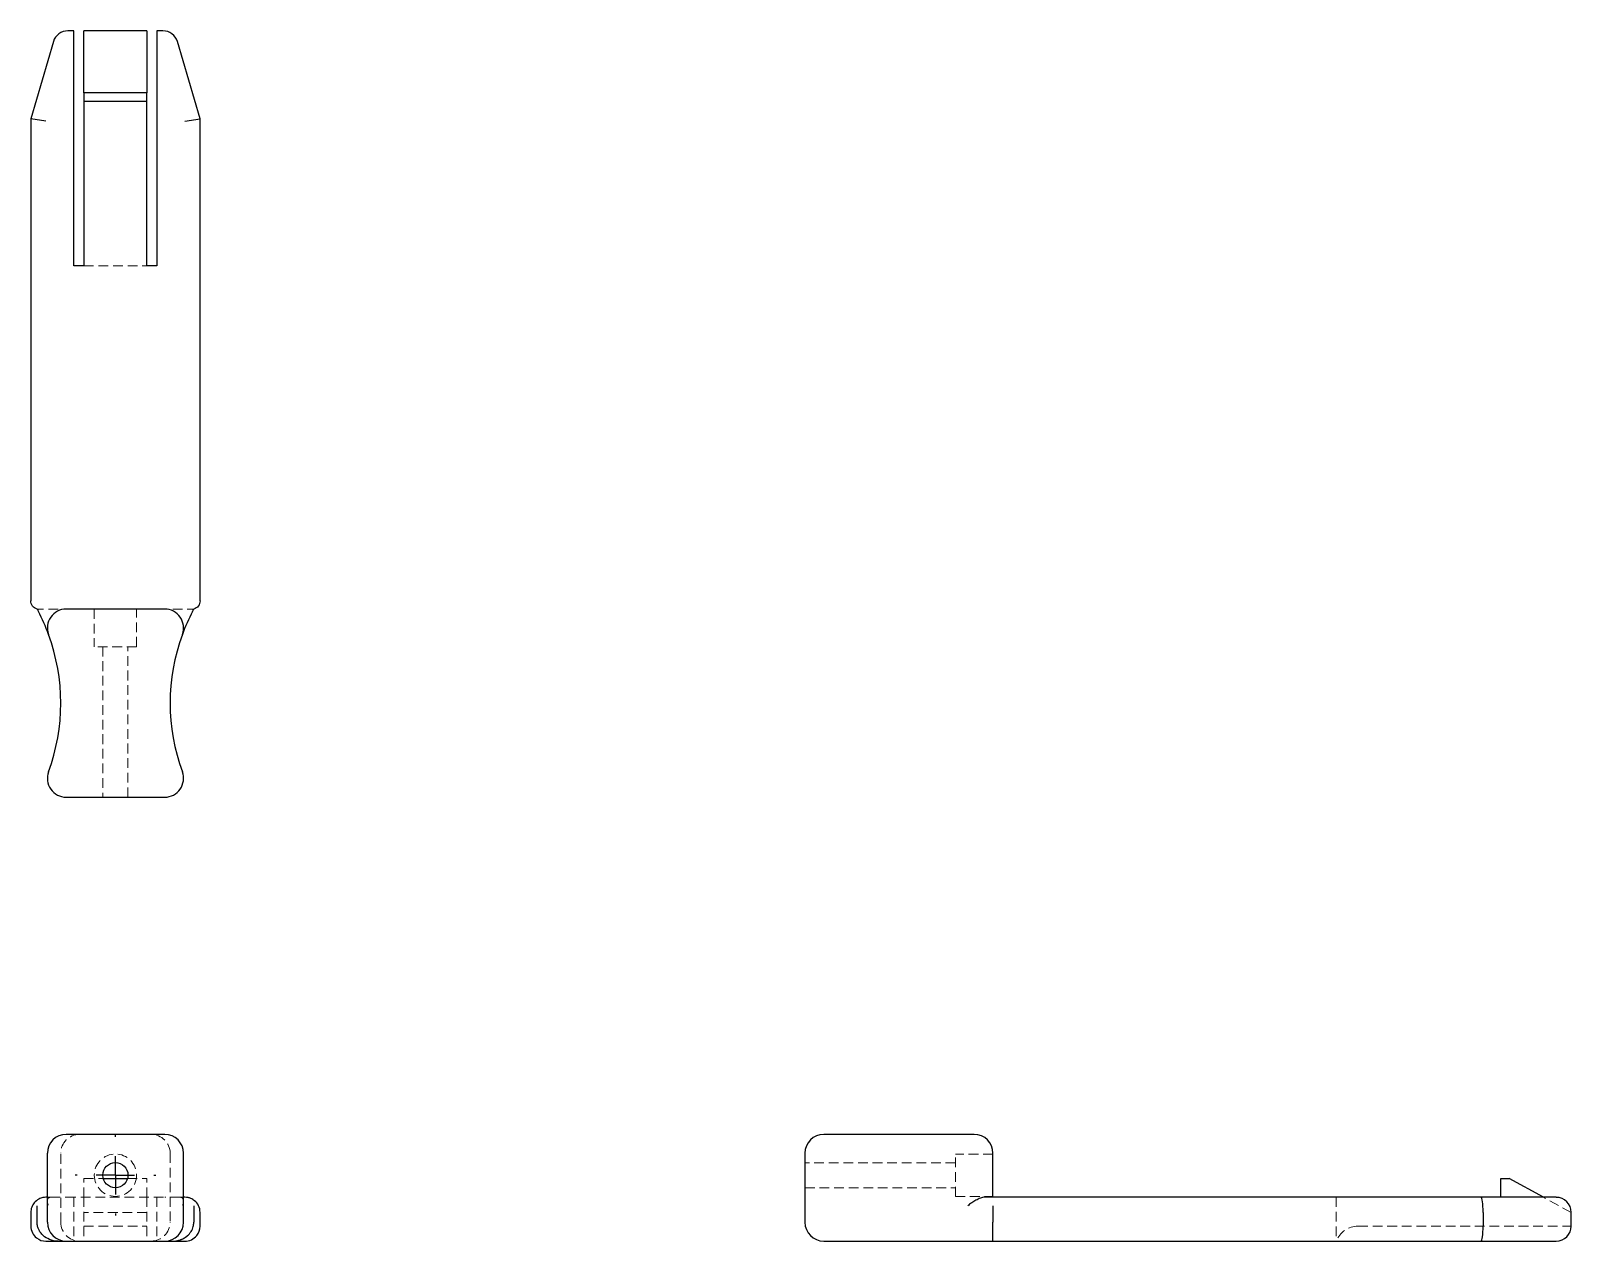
# Model space of a CAD drawing. Header units: millimetres. Extents: x 72 to 273, y 50 to 208.
import ezdxf

# ---------------------------------------------------------------- set-up
doc = ezdxf.new("R2010")
doc.units = ezdxf.units.MM
doc.linetypes.add('HIDDEN', pattern=[1.905, 1.27, -0.635])
doc.layers.add('10', color=7, linetype='Continuous')

# ---------------------------------------------------------------- blocks, each defined once
blk = doc.blocks.new('SW_CENTERMARKSYMBOL_0')
at = {"layer": '10', "color": 0}
for p, q in [((0, 5), (0, 5.26)), ((0, 0), (0, 2.5)), ((-5, 0), (-5.26, 0)), ((0, 0), (-2.5, 0)), ((0, 0), (0, -2.5)), ((0, 0), (2.5, 0)), ((5, 0), (5.26, 0)), ((0, -5), (0, -5.26))]:
    blk.add_line(p, q, dxfattribs=at)

msp = doc.modelspace()

# ---------------------------------------------------------------- linework, layer by layer
at = {"color": 7, "linetype": 'Continuous', "lineweight": 25}
for p, q in [((77.6, 208), (76.8, 208)), ((77.6, 206.04), (77.6, 208)), ((87.12, 208), (78.9, 208)), ((78.9, 199.89), (78.9, 208)), ((87.12, 208), (87.12, 199.89)), ((89.22, 208), (88.43, 208)), ((88.43, 208), (88.43, 206.04)), ((74.92, 206.59), (71.97, 196.51)), ((77.6, 177.34), (77.6, 206.04)), ((88.43, 206.04), (88.43, 177.34)), ((94.06, 196.51), (91.1, 206.59)), ((87.12, 199.89), (78.9, 199.89)), ((78.9, 199.89), (78.9, 198.8)), ((87.12, 198.8), (87.12, 199.89)), ((78.9, 198.8), (87.12, 198.8)), ((78.9, 198.8), (78.9, 177.34)), ((87.12, 177.34), (87.12, 198.8)), ((71.97, 196.51), (71.97, 133.61)), ((73.93, 196.23), (71.97, 196.51)), ((92.09, 196.23), (94.06, 196.51)), ((94.06, 133.61), (94.06, 196.51)), ((78.9, 177.34), (77.6, 177.34)), ((88.43, 177.34), (87.12, 177.34)), ((89.45, 132.54), (76.58, 132.54)), ((76.58, 108), (89.45, 108)), ((89.45, 64), (76.58, 64)), ((195.09, 64), (175.45, 64)), ((74.12, 61.54), (74.12, 52.52)), ((91.9, 52.52), (91.9, 61.54)), ((173, 61.54), (173, 52.52)), ((197.54, 55.79), (197.54, 61.54)), ((81.43, 58.24), (84.59, 58.24)), ((263.8, 55.79), (263.8, 58.24)), ((263.8, 58.24), (264.89, 58.24)), ((269.4, 55.79), (264.89, 58.24)), ((72.79, 53.82), (72.79, 54.67)), ((74.12, 55.79), (73.93, 55.79)), ((92.09, 55.79), (91.9, 55.79)), ((93.24, 54.67), (93.24, 53.82)), ((197.73, 55.79), (196.47, 55.79)), ((197.54, 54.67), (197.54, 53.82)), ((261.23, 55.79), (197.73, 55.79)), ((271.04, 55.79), (261.23, 55.79)), ((71.97, 53.82), (71.97, 52.52)), ((72.79, 52.52), (72.79, 53.82)), ((93.24, 53.82), (93.24, 52.52)), ((94.06, 52.52), (94.06, 53.82)), ((197.54, 53.82), (197.54, 52.52)), ((261.51, 53.82), (261.51, 52.02)), ((273, 52.02), (273, 53.82)), ((75.54, 50.06), (76.58, 50.06)), ((76.58, 50.06), (89.45, 50.06)), ((89.45, 50.06), (90.49, 50.06)), ((175.45, 50.06), (197.54, 50.06)), ((198.52, 50.06), (261.23, 50.06)), ((261.23, 50.06), (271.04, 50.06))]:
    msp.add_line(p, q, dxfattribs=at)
at = {"color": 7, "linetype": 'HIDDEN', "lineweight": 18}
for p, q in [((78.9, 177.34), (87.12, 177.34)), ((80.25, 132.54), (80.25, 127.63)), ((85.78, 127.63), (85.78, 132.54)), ((85.78, 127.63), (80.25, 127.63)), ((81.38, 127.63), (81.38, 108)), ((84.65, 108), (84.65, 127.63)), ((75.87, 52.52), (75.87, 61.54)), ((90.15, 61.54), (90.15, 52.52)), ((192.63, 55.9), (192.63, 61.43)), ((197.54, 61.43), (192.63, 61.43)), ((192.63, 60.3), (173, 60.3)), ((78.9, 58.24), (81.43, 58.24)), ((78.9, 55.79), (78.9, 58.24)), ((84.59, 58.24), (87.12, 58.24)), ((87.12, 55.79), (87.12, 58.24)), ((173, 57.03), (192.63, 57.03)), ((74.55, 55.79), (74.12, 55.79)), ((74.55, 55.79), (76.58, 55.79)), ((76.58, 55.79), (89.45, 55.79)), ((77.6, 55.79), (77.6, 50.06)), ((78.9, 55.79), (78.9, 50.06)), ((87.12, 55.79), (87.12, 50.06)), ((88.43, 55.79), (88.43, 50.06)), ((91.48, 55.79), (89.45, 55.79)), ((91.9, 55.79), (91.48, 55.79)), ((192.63, 55.9), (197.54, 55.9)), ((242.34, 55.79), (242.34, 50.06)), ((273, 53.82), (269.4, 55.79)), ((87.12, 53.82), (78.9, 53.82)), ((78.9, 52.02), (87.12, 52.02)), ((245.19, 52.02), (273, 52.02))]:
    msp.add_line(p, q, dxfattribs=at)
msp.add_circle((83.01, 58.67), 2.76, dxfattribs=at)
at = {"color": 7, "linetype": 'Continuous', "lineweight": 25}
msp.add_circle((83.01, 58.67), 1.64, dxfattribs=at)
for centre, radius, start, end in [((76.8, 206.04), 1.96, 90, 163.6794), ((89.22, 206.04), 1.96, 16.3206, 90), ((49.94, 120.27), 25.94, 20.2291, 27.4484), ((76.58, 130.09), 2.45, 90, 200.2291), ((89.45, 130.09), 2.45, 339.7709, 90), ((116.09, 120.27), 25.94, 152.5516, 159.7709), ((49.94, 120.27), 25.94, 339.7709, 20.2291), ((116.09, 120.27), 25.94, 159.7709, 200.2291), ((76.58, 110.45), 2.45, 159.7709, 270), ((89.45, 110.45), 2.45, 270, 20.2291), ((76.58, 61.54), 2.45, 90, 180), ((89.45, 61.54), 2.45, 0, 90), ((175.45, 61.54), 2.45, 90, 180), ((195.09, 61.54), 2.45, 0, 90), ((271.04, 53.82), 1.96, 0, 90), ((76.58, 52.52), 2.45, 180, 270), ((89.45, 52.52), 2.45, 270, 0), ((175.45, 52.52), 2.45, 180, 270), ((271.04, 52.02), 1.96, 270, 0)]:
    msp.add_arc(centre, radius, start, end, dxfattribs=at)
at = {"color": 7, "linetype": 'HIDDEN', "lineweight": 18}
for centre, radius, start, end in [((78.33, 61.54), 2.45, 90, 180), ((87.7, 61.54), 2.45, 0, 90), ((78.33, 52.52), 2.45, 180, 270), ((87.7, 52.52), 2.45, 270, 0), ((245.19, 48.96), 3.06, 90, 159.0049)]:
    msp.add_arc(centre, radius, start, end, dxfattribs=at)
at = {"color": 7, "linetype": 'Continuous', "lineweight": 25}
for centre, start_param, end_param in [((261.23, 53.82), 4.712389, 6.283185), ((261.23, 52.02), 3.141593, 4.712389)]:
    msp.add_ellipse(centre, major_axis=(0, 1.96), ratio=0.143395, start_param=start_param, end_param=end_param, dxfattribs=at)
for points, knots in [([(72.79, 132.54), (72.55, 132.6), (72.34, 132.74), (72.05, 133.13), (71.97, 133.37), (71.97, 133.61)], [0, 0, 0, 0, 0.5, 0.5, 1, 1, 1, 1]), ([(94.06, 133.61), (94.06, 133.37), (93.97, 133.13), (93.68, 132.74), (93.47, 132.6), (93.24, 132.54)], [0, 0, 0, 0, 0.5, 0.5, 1, 1, 1, 1]), ([(73.54, 55.75), (73.4, 55.72), (73.02, 55.61), (72.41, 55.15), (72.05, 54.49), (71.97, 54.05), (71.97, 53.82)], [0, 0, 0, 0, 0.02376187, 0.04752374, 0.06534514, 0.08316654, 0.08316654, 0.08316654, 0.08316654]), ([(94.06, 53.82), (94.06, 54.12), (93.92, 54.72), (93.4, 55.35), (92.86, 55.65), (92.59, 55.73), (92.49, 55.75)], [-0.08332349, -0.08332349, -0.08332349, -0.08332349, -0.05951678, -0.03571007, -0.01785503, 0, 0, 0, 0]), ([(196.47, 55.79), (196.38, 55.79), (196.28, 55.78), (196.09, 55.73), (195.99, 55.7), (195.7, 55.6), (195.51, 55.5), (195.12, 55.29), (194.94, 55.18), (194.58, 54.94), (194.41, 54.81), (194.24, 54.68)], [0, 0, 0, 0, 0.125, 0.125, 0.25, 0.25, 0.5, 0.5, 0.75, 0.75, 1, 1, 1, 1]), ([(71.97, 52.02), (71.97, 51.73), (72.11, 51.14), (72.77, 50.31), (73.51, 50.06), (73.93, 50.06)], [-0.64383317, -0.64383317, -0.64383317, -0.64383317, -0.62016097, -0.59648878, -0.56098049, -0.56098049, -0.56098049, -0.56098049]), ([(73.59, 50.78), (73.47, 50.9), (73.24, 51.14), (72.99, 51.57), (72.89, 51.83), (72.86, 51.97)], [-0.64383317, -0.64383317, -0.64383317, -0.64383317, -0.60832488, -0.58465268, -0.56098049, -0.56098049, -0.56098049, -0.56098049]), ([(75.54, 50.06), (75.54, 50.06), (75.53, 50.06), (74.74, 50.06), (74, 50.42), (73.59, 50.78)], [-0.5424183, -0.5424183, -0.5424183, -0.5424183, -0.541975, -0.541975, -0.4274364, -0.4274364, -0.4274364, -0.4274364]), ([(90.49, 50.06), (90.55, 50.06), (90.66, 50.06), (90.84, 50.08), (91, 50.1), (91.15, 50.13), (91.3, 50.17), (91.43, 50.21), (91.56, 50.26), (91.68, 50.31), (91.79, 50.36), (91.89, 50.41), (91.98, 50.46), (92.06, 50.51), (92.13, 50.56), (92.2, 50.6), (92.26, 50.65), (92.31, 50.69), (92.36, 50.72), (92.4, 50.75), (92.42, 50.78), (92.43, 50.78)], [0, 0, 0, 0, 0.085194, 0.166714, 0.244572, 0.31878, 0.389349, 0.45629, 0.519613, 0.579327, 0.635441, 0.687962, 0.736898, 0.782256, 0.82404, 0.862257, 0.896912, 0.928009, 0.955553, 0.979548, 1, 1, 1, 1]), ([(92.09, 50.06), (92.37, 50.06), (92.96, 50.19), (93.79, 50.85), (94.06, 51.58), (94.06, 52.02)], [-0.56090882, -0.56090882, -0.56090882, -0.56090882, -0.53723278, -0.51355674, -0.47804267, -0.47804267, -0.47804267, -0.47804267]), ([(92.43, 50.78), (92.61, 50.94), (92.76, 51.12), (93.01, 51.52), (93.11, 51.74), (93.17, 51.97)], [0, 0, 0, 0, 0.5, 0.5, 1, 1, 1, 1]), ([(197.54, 50.06), (197.54, 50.06), (197.54, 50.06), (197.54, 50.08), (197.54, 50.1), (197.54, 50.13), (197.53, 50.17), (197.53, 50.21), (197.53, 50.26), (197.53, 50.31), (197.53, 50.36), (197.53, 50.41), (197.53, 50.46), (197.53, 50.51), (197.54, 50.56), (197.54, 50.6), (197.54, 50.65), (197.54, 50.69), (197.54, 50.72), (197.54, 50.75), (197.54, 50.78), (197.54, 50.78)], [0, 0, 0, 0, 0.085194, 0.166714, 0.244572, 0.31878, 0.389349, 0.45629, 0.519613, 0.579327, 0.635441, 0.687962, 0.736898, 0.782256, 0.82404, 0.862257, 0.896912, 0.928009, 0.955553, 0.979548, 1, 1, 1, 1]), ([(197.54, 50.78), (197.54, 50.94), (197.54, 51.12), (197.54, 51.52), (197.54, 51.74), (197.54, 51.97)], [0, 0, 0, 0, 0.5, 0.5, 1, 1, 1, 1])]:
    msp.add_open_spline(points, degree=3, knots=knots, dxfattribs=at)
for points in [[(72.79, 132.54), (72.84, 132.44), (72.9, 132.33), (72.95, 132.23)], [(93.07, 132.23), (93.13, 132.33), (93.18, 132.44), (93.24, 132.54)], [(73.93, 55.79), (73.8, 55.79), (73.67, 55.77), (73.54, 55.75)], [(92.49, 55.75), (92.36, 55.77), (92.22, 55.79), (92.09, 55.79)], [(71.97, 52.52), (71.97, 52.35), (71.97, 52.19), (71.97, 52.02)], [(72.86, 51.97), (72.81, 52.14), (72.79, 52.33), (72.79, 52.52)], [(93.17, 51.97), (93.21, 52.15), (93.24, 52.33), (93.24, 52.52)], [(94.06, 52.02), (94.06, 52.19), (94.06, 52.35), (94.06, 52.52)], [(197.54, 51.97), (197.54, 52.15), (197.54, 52.33), (197.54, 52.52)], [(73.93, 50.06), (74.52, 50.06), (75.04, 50.06), (75.54, 50.06)], [(90.49, 50.06), (90.99, 50.06), (91.5, 50.06), (92.09, 50.06)], [(197.54, 50.06), (197.92, 50.06), (198.31, 50.06), (198.52, 50.06)]]:
    msp.add_open_spline(points, degree=3, dxfattribs=at)
at = {"color": 7, "linetype": 'HIDDEN', "lineweight": 18}
for points in [[(72.86, 132.54), (72.81, 132.54), (72.79, 132.54), (72.79, 132.54)], [(93.17, 132.54), (93.21, 132.54), (93.24, 132.54), (93.24, 132.54)]]:
    msp.add_open_spline(points, degree=3, dxfattribs=at)
for points, knots in [([(73.59, 132.54), (73.47, 132.54), (73.24, 132.54), (72.99, 132.54), (72.89, 132.54), (72.86, 132.54)], [-0.64383317, -0.64383317, -0.64383317, -0.64383317, -0.60832488, -0.58465268, -0.56098049, -0.56098049, -0.56098049, -0.56098049]), ([(75.54, 132.54), (75.54, 132.54), (75.53, 132.54), (74.74, 132.54), (74, 132.54), (73.59, 132.54)], [-0.5424183, -0.5424183, -0.5424183, -0.5424183, -0.541975, -0.541975, -0.4274364, -0.4274364, -0.4274364, -0.4274364]), ([(90.49, 132.54), (90.55, 132.54), (90.66, 132.54), (90.84, 132.54), (91, 132.54), (91.15, 132.54), (91.3, 132.53), (91.43, 132.53), (91.56, 132.53), (91.68, 132.53), (91.79, 132.53), (91.89, 132.53), (91.98, 132.53), (92.06, 132.53), (92.13, 132.54), (92.2, 132.54), (92.26, 132.54), (92.31, 132.54), (92.36, 132.54), (92.4, 132.54), (92.42, 132.54), (92.43, 132.54)], [0, 0, 0, 0, 0.085194, 0.166714, 0.244572, 0.31878, 0.389349, 0.45629, 0.519613, 0.579327, 0.635441, 0.687962, 0.736898, 0.782256, 0.82404, 0.862257, 0.896912, 0.928009, 0.955553, 0.979548, 1, 1, 1, 1]), ([(92.43, 132.54), (92.61, 132.54), (92.76, 132.54), (93.01, 132.54), (93.11, 132.54), (93.17, 132.54)], [0, 0, 0, 0, 0.5, 0.5, 1, 1, 1, 1]), ([(74.55, 55.79), (74.49, 55.79), (74.43, 55.78), (74.33, 55.73), (74.29, 55.7), (74.19, 55.6), (74.15, 55.5), (74.11, 55.29), (74.12, 55.18), (74.17, 54.94), (74.21, 54.81), (74.27, 54.68)], [0, 0, 0, 0, 0.125, 0.125, 0.25, 0.25, 0.5, 0.5, 0.75, 0.75, 1, 1, 1, 1]), ([(91.48, 55.79), (91.54, 55.79), (91.59, 55.78), (91.69, 55.73), (91.73, 55.7), (91.83, 55.6), (91.87, 55.5), (91.91, 55.29), (91.9, 55.18), (91.86, 54.94), (91.81, 54.81), (91.75, 54.68)], [0, 0, 0, 0, 0.125, 0.125, 0.25, 0.25, 0.5, 0.5, 0.75, 0.75, 1, 1, 1, 1])]:
    msp.add_open_spline(points, degree=3, knots=knots, dxfattribs=at)

# ---------------------------------------------------------------- block references
at = {"layer": '10'}
msp.add_blockref('SW_CENTERMARKSYMBOL_0', (83.01, 58.67), dxfattribs=at)

doc.saveas('drawing.dxf')
